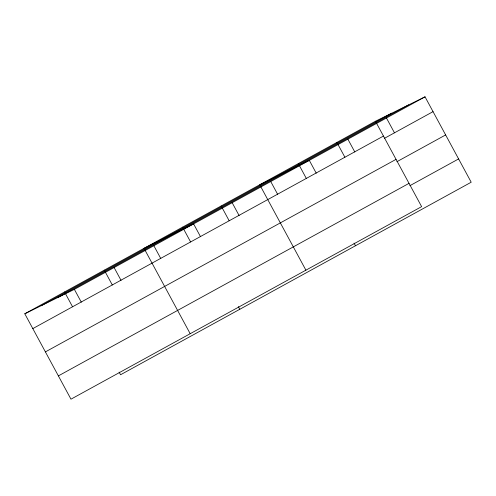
<?xml version="1.0" encoding="UTF-8"?>
<svg xmlns="http://www.w3.org/2000/svg" width="496" height="496" viewBox="0 0 496 496"><rect width="100%" height="100%" fill="white"/><g stroke="black" fill="none" stroke-linecap="round" stroke-linejoin="round"><path stroke-width="0.74" d="M375.447 121.241L421.625 206.634L70.971 399.175L24.8 313.782L375.447 121.241L425.029 96.825L471.2 182.218L120.553 374.759L119.108 372.099M41.162 305.722L391.809 113.181M58.013 297.42L408.667 104.879M24.8 313.782L74.375 289.366L425.029 96.825M32.817 328.6L383.464 136.059M384.319 138.403L433.039 111.65M45.409 351.887L396.056 159.352M396.912 161.69L445.631 134.937M58.379 375.887L409.033 183.346M409.888 185.684L458.608 158.931M386.458 118.005L394.469 132.829M347.882 139.184L354.807 151.987M336.877 142.42L344.894 157.238M316.231 173.166L309.312 160.363L259.737 184.779L305.908 270.171M354.045 243.096L355.483 245.762M298.307 163.599L306.323 178.417M270.742 181.542L277.661 194.345M232.171 202.721L239.091 215.524M221.166 205.958L229.177 220.776M200.52 236.704L193.595 223.901L144.02 248.316L190.191 333.709M238.334 306.633L239.773 309.299M182.59 227.137L190.607 241.955M153.859 245.725L160.778 258.521M114.117 267.542L121.036 280.345M104.278 270.134L112.294 284.958M74.375 289.366L81.301 302.163M64.542 291.958L72.552 306.782"/></g></svg>
